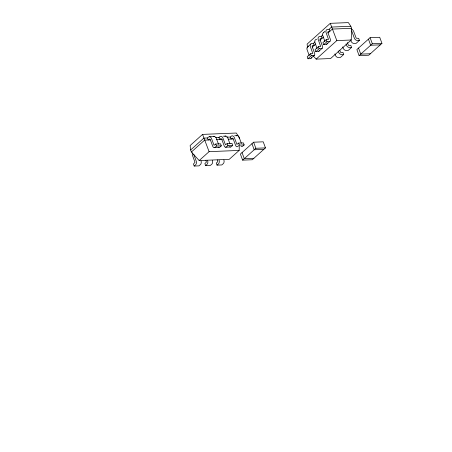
<?xml version="1.0" encoding="UTF-8"?>
<svg xmlns="http://www.w3.org/2000/svg" width="452" height="452" viewBox="0 0 452 452"><rect width="100%" height="100%" fill="white"/><g stroke="black" fill="none" stroke-linecap="round" stroke-linejoin="round"><path stroke-width="0.68" d="M239.492 138.724L238.746 136.702L236.283 133.029L202.558 134.391L190.134 145.544L190.654 149.974L191.399 151.996L199.179 160.545L229.243 159.33L239.159 150.431L239.277 146.301M312.953 55.602L316.163 59.122L330.593 58.54L351.244 40.008L351.577 28.301L350.831 26.272L348.368 22.6L330.276 23.334L307.111 44.121L307.558 47.918M190.654 149.974L203.869 138.109L207.479 137.962L208.581 137.007A3.859 2.413 87.7 0 1 211.434 138.318L214.062 145.301L215.751 144.013L220.559 143.821L221.305 145.843L219.858 147.143A2.695 1.684 87.7 0 1 218.169 147.086M307.569 46.884L310.874 43.917M323.265 32.798L324.915 31.318M191.399 151.996L204.615 140.137L210.287 139.905M311.4 57.67A2.695 1.87 48.1 0 1 310.072 58.664L307.965 58.749L307.224 56.72L310.524 53.754L312.824 53.489L310.309 46.466A3.859 2.678 48.1 0 1 311.829 43.448L313.417 43.358L314.965 41.968M321.157 36.409L322.711 35.019M327.175 43.042A2.695 1.87 48.1 0 1 325.768 44.578L323.666 44.663L322.92 42.635L326.225 39.669L328.514 39.443L326.005 32.38A3.859 2.678 48.1 0 1 327.525 29.363L329.112 29.273L331.587 27.052L350.831 26.272M312.27 47.081L315.711 43.997M319.649 40.46L323.451 37.047M327.966 32.996L332.333 29.075L351.577 28.301M315.818 51.703L319.118 48.737L321.225 48.652A2.695 1.87 48.1 0 0 322.462 46.206L320.101 39.793A1.542 1.068 48.1 0 1 320.807 38.392L322.01 38.341L321.265 36.318L319.677 36.409A3.859 2.678 48.1 0 0 318.157 39.42L320.666 46.483L318.377 46.714L315.072 49.68L315.818 51.703L317.92 51.618A2.695 1.87 48.1 0 0 319.31 50.364M307.965 58.749L311.27 55.782L313.377 55.698A2.695 1.87 48.1 0 0 314.609 53.246L312.253 46.833A1.542 1.068 48.1 0 1 312.959 45.437L314.157 45.386L313.417 43.358M323.666 44.663L326.971 41.697L329.073 41.612A2.695 1.87 48.1 0 0 330.31 39.16L327.949 32.747A1.542 1.068 48.1 0 1 328.655 31.352L329.858 31.301L329.112 29.273M311.01 58.302L314.309 55.336M318.858 51.262L322.163 48.296M326.706 44.217L330.011 41.251M199.179 160.545L209.095 151.652L239.159 150.431M192.337 152.866A3.859 2.413 87.7 0 0 192.462 155.341L194.993 162.308L193.445 164.031L194.19 166.053L195.631 164.76A2.695 1.684 87.7 0 0 196.208 161.098L193.851 154.686A1.542 0.96 87.7 0 1 193.75 154.307M221.305 145.843L216.497 146.041L215.05 147.335A2.695 1.684 87.7 0 1 212.734 146.273L210.372 139.86A1.542 0.96 87.7 0 0 209.05 139.25L208.225 139.99L207.479 137.962M316.163 59.122L336.813 40.59L351.244 40.008M226.859 137.182L230.328 137.041L231.43 136.08A3.859 2.413 87.7 0 1 234.283 137.391L236.91 144.374L238.599 143.092L243.408 142.894L244.153 144.922L242.707 146.216A2.695 1.684 87.7 0 1 241.018 146.16M227.175 143.555L225.463 144.809L222.859 137.854A3.859 2.413 87.7 0 0 220.005 136.544L218.904 137.504L219.649 139.527L220.474 138.787A1.542 0.96 87.7 0 1 221.796 139.397L224.158 145.81A2.695 1.684 87.7 0 0 226.475 146.877L227.915 145.578L232.729 145.386L231.983 143.357L227.175 143.555L227.915 145.578M205.897 160.398L206.394 162.132L204.869 163.567L205.615 165.596L207.056 164.296A2.695 1.684 87.7 0 0 207.632 160.635M232.729 145.386L231.283 146.68A2.695 1.684 87.7 0 1 229.593 146.623M217.322 159.935L217.819 161.669L216.293 163.104L217.039 165.133L218.48 163.833A2.695 1.684 87.7 0 0 219.056 160.172M244.153 144.922L239.34 145.115L237.899 146.414A2.695 1.684 87.7 0 1 235.582 145.346L233.221 138.933A1.542 0.96 87.7 0 0 231.899 138.323L231.074 139.063L230.328 137.041M339.734 50.212L340.605 52.404L342.995 52.443L343.74 54.466L340.435 57.432L338.333 57.517A2.695 1.87 48.1 0 1 335.356 55.24L334.887 53.957M347.345 42.528L348.419 45.324L350.842 45.398L351.588 47.426L348.283 50.392L346.181 50.477A2.695 1.87 48.1 0 1 343.204 48.2L342.735 46.918M351.227 28.838A3.859 2.678 48.1 0 1 353.617 31.261L356.21 38.205L358.69 38.358L359.436 40.381L356.131 43.347L354.029 43.432A2.695 1.87 48.1 0 1 351.057 41.155L350.582 39.872M253.612 142.205L240.391 154.064L242.628 160.144L252.25 159.754L265.465 147.894L263.228 141.815L253.612 142.205L255.843 148.284L242.628 160.144M370.092 37.68L356.877 49.539L359.114 55.619L368.73 55.229L381.951 43.364L379.714 37.29L370.092 37.68L372.329 43.754L359.114 55.619M316.694 39.335L316.372 39.375A3.859 2.678 48.1 0 0 314.852 42.386L317.089 48.533M359.436 40.381L357.334 40.465A2.695 1.87 48.1 0 1 354.357 38.188L352.001 31.776A1.542 1.068 48.1 0 0 351.447 30.962M372.329 43.754L381.951 43.364M380.301 44.85L370.68 45.24L368.442 39.16M351.588 47.426L349.486 47.511A2.695 1.87 48.1 0 1 346.509 45.234L346.04 43.951M343.74 54.466L341.639 54.551A2.695 1.87 48.1 0 1 338.661 52.274L338.192 50.991M370.386 53.743L360.764 54.133L358.526 48.059M209.502 136.741L214.316 136.549M223.333 136.182L225.74 136.086M234.757 135.724L237.164 135.623M215.757 137.628L219.226 137.487M216.502 139.657L222.395 139.414M228.3 139.176L233.136 138.984M214.208 147.668L219.017 147.476M225.633 147.205L230.441 147.013M255.843 148.284L265.465 147.894M263.815 149.375L254.193 149.765L251.956 143.691M253.9 158.273L244.278 158.663L242.046 152.584M194.19 166.053L198.999 165.861L200.445 164.562A2.695 1.684 87.7 0 0 201.021 160.906M205.615 165.596L210.423 165.398L211.869 164.104A2.695 1.684 87.7 0 0 212.446 160.443M217.039 165.133L221.847 164.935L223.294 163.641A2.695 1.684 87.7 0 0 223.87 159.98M336.813 40.59L330.276 23.334M209.095 151.652L202.558 134.391M326.225 39.669L326.971 41.697M324.937 41.494L322.7 35.346A3.859 2.678 48.1 0 1 323.864 32.431M318.377 46.714L319.118 48.737M310.524 53.754L311.27 55.782M309.241 55.579L307.004 49.432A3.859 2.678 48.1 0 1 308.524 46.415M241.368 143.335L239.091 137.199A3.859 2.413 87.7 0 0 236.243 135.888M238.599 143.092L239.34 145.115M229.944 143.798L227.667 137.662A3.859 2.413 87.7 0 0 224.819 136.346M218.519 144.256L216.242 138.126A3.859 2.413 87.7 0 0 213.689 136.657M215.751 144.013L216.497 146.041"/></g></svg>
